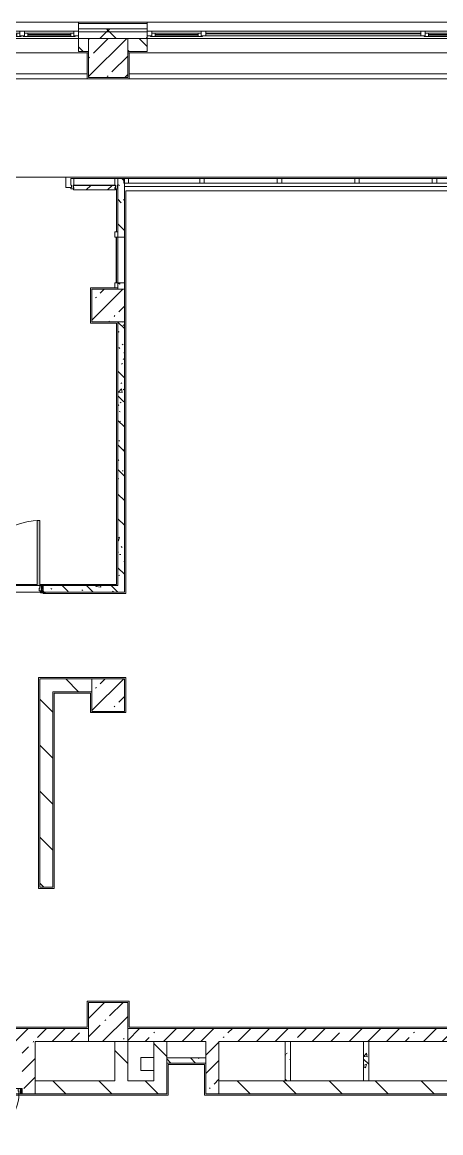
# Model space of a CAD drawing. Header units: millimetres. Extents: x 1311 to 195818, y -8553 to 29000.
# Drawn here: x 127948 to 134376, y 10300 to 27350 of the extents above; entities that cross this region are included whole.
import ezdxf

# ---------------------------------------------------------------- set-up
doc = ezdxf.new("R2010")
doc.units = ezdxf.units.MM
for name, color, linetype, lineweight, true_color in [('A-DOOR-1', 7, 'Continuous', 5, 0xaaaaaa), ('A-DOOR-2', 7, 'Continuous', 5, 0xe2e2e2), ('A-DOOR-FRAM-1', 7, 'Continuous', 5, 0xe2e2e2), ('A-DOOR-FRAM-2', 7, 'Continuous', 5, 0xaaaaaa), ('A-FLOR-1', 7, 'Continuous', 5, 0xaaaaaa), ('I-WALL-6', 7, 'Continuous', 5, 0x787878)]:
    doc.layers.add(name, color=color, linetype=linetype, lineweight=lineweight, true_color=true_color)
for name, color, linetype, lineweight in [('A-GLAZ-2', 7, 'Continuous', 5), ('A-GLAZ-CURT-2', 7, 'Continuous', 5), ('A-GLAZ-CWMG-2', 7, 'Continuous', 5), ('A-WALL', 7, 'Continuous', 9), ('A-WALL-3', 7, 'Continuous', 5), ('I-WALL-4', 7, 'Continuous', 5), ('S-COLS-4', 7, 'Continuous', 5)]:
    doc.layers.add(name, color=color, linetype=linetype, lineweight=lineweight)
pattern_1 = [(45, (68808.4, 0), (-285.1231, 285.1231), []), (45, (69093.5, 0), (-285.1231, 285.1231), [504.031, -100.806, 16.764, -84.042])]
pattern_2 = [(135, (68808.4, 0), (-377.1708, -377.1708), [533.4, -88.9, 17.78, -88.9]), (135, (68808.4, 376.94), (-377.1708, -377.1708), []), (50, (68808.4, 0), (637.6445, -55.7866), [66.675, -733.425]), (355, (68808.4, 0), (-123.3494, 668.699), [53.34, -586.74]), (100.451, (68861.5, -4.65), (514.299, 612.908), [56.665, -623.315]), (46.184, (68808.4, 177.8), (948.776, -147.15), [100.012, -1100.137]), (96.636, (68887.5, 165.5), (830.909, 865.997), [84.998, -934.973]), (351.184, (68808.4, 177.8), (830.918, 865.988), [80.01, -880.11]), (21, (68897.3, 133.35), (530.6506, -357.9283), [66.675, -733.425]), (326, (68897.3, 133.35), (216.308, 644.6585), [53.34, -586.74]), (71.451, (68941.5, 103.5), (746.9596, 286.7243), [56.665, -623.315]), (37.5, (68808.4, 0), (10.8105, 295.9426), [16.764, -562.864, 16.764, -578.866, -588.962]), (37.5, (68808.4, 0), (10.8105, 295.9426), [-1175.258, 16.764, -572.198]), (7.5, (68808.4, 0), (233.8692, 350.6318), [16.764, -322.834, 16.764, -549.529, -224.472]), (7.5, (68808.4, 0), (233.8692, 350.6318), [-905.891, 16.764, -207.708]), (327.5, (68610.14, 0), (474.5678, -20.0513), [16.764, -205.486, 16.764, -676.656, -920.115]), (327.5, (68610.14, 0), (474.5678, -20.0513), [-915.67, 16.764, -903.351]), (317.5, (68521.24, 0), (518.4522, 88.9934), [16.764, -272.161, 16.764, -443.738, -653.415]), (317.5, (68521.24, 0), (518.4522, 88.9934), [-749.427, 16.764, -636.651])]
pattern_3 = [(135, (68808.4, 0), (-353.5534, -353.5534), [])]
pattern_4 = [(45, (68808.4, 0), (-353.5534, 353.5534), []), (135, (68808.4, 0), (-353.5534, -353.5534), [])]

# ---------------------------------------------------------------- blocks, each defined once
blk = doc.blocks.new('Системная панель - Стекло - 70мм-31693610-1_11_1_птичка')
at = {"layer": 'A-GLAZ-CURT-2'}
h = blk.add_hatch(dxfattribs=at)
h.set_pattern_fill('FP_140', color=256, style=0, pattern_type=2)
h.set_pattern_definition([(225, (66547.5, 24415), (1414.214, -1414.214), [1000, -3000]), (225, (67547.5, 24915), (1414.214, -1414.214), [3000, -1000]), (225, (65547.5, 25415), (1414.214, -1414.214), [1000, -3000])])
h.paths.add_polyline_path([(-284, 35), (-543, 35), (-543, -35), (543, -35), (543, 35), (-258, 35)])
for p, q in [((543, 35), (-543, 35)), ((-543, 35), (-543, -35)), ((543, -35), (543, 35)), ((-543, -35), (543, -35))]:
    blk.add_line(p, q, dxfattribs=at)
blk = doc.blocks.new('Системная панель - Стекло - 70мм-31693619-1_11_1_птичка')
at = {"layer": 'A-GLAZ-CURT-2'}
for p, q in [((547.5, 35), (-547.5, 35)), ((-547.5, 35), (-547.5, -35)), ((547.5, -35), (547.5, 35)), ((-547.5, -35), (547.5, -35))]:
    blk.add_line(p, q, dxfattribs=at)
blk = doc.blocks.new('Прямоугольный импост - 50 x 70 мм-23766079-1_11_1_птичка')
at = {"layer": 'A-GLAZ-CWMG-2'}
for p, q in [((-35, 35), (35, 35)), ((-35, -35), (-35, 35)), ((35, 35), (35, -35)), ((35, -35), (-35, -35))]:
    blk.add_line(p, q, dxfattribs=at)
blk = doc.blocks.new('BSC_Колонна _Прямоугольная - 600х600-V105-1_11_1_птичка')
at = {"layer": 'S-COLS-4'}
h = blk.add_hatch(dxfattribs=at)
h.set_pattern_fill('FP_149', color=256, style=0, pattern_type=2)
h.set_pattern_definition([(45, (-60460, -12000), (-285.1231, 285.1231), []), (45, (-60174.88, -12000), (-285.1231, 285.1231), [504.031, -100.806, 16.764, -84.042])])
h.paths.add_polyline_path([(208, -300), (300, -300), (300, 300), (-300, 300), (-300, -300), (5, -300)])
for p, q in [((300, 300), (-300, 300)), ((-300, 300), (-300, -300)), ((300, -300), (300, 300)), ((-300, -300), (300, -300))]:
    blk.add_line(p, q, dxfattribs=at)
blk = doc.blocks.new('Системная панель - Стекло - 70мм-31693620-1_11_1_птичка')
at = {"layer": 'A-GLAZ-CURT-2'}
for p, q in [((560, 35), (-560, 35)), ((-560, 35), (-560, -35)), ((560, -35), (560, 35)), ((-560, -35), (560, -35))]:
    blk.add_line(p, q, dxfattribs=at)
blk = doc.blocks.new('Прямоугольный импост - 50 x 70 мм-V122-1_11_1_птичка')
at = {"layer": 'A-GLAZ-CWMG-2'}
for p, q in [((-35, 35), (35, 35)), ((-35, -35), (-35, 35)), ((35, 35), (35, -35)), ((35, -35), (-35, -35))]:
    blk.add_line(p, q, dxfattribs=at)
blk = doc.blocks.new('Прямоугольный импост - Импост структурный с накладкой - 160мм Темный-32302294-1_11_1_птичка')
at = {"layer": 'A-GLAZ-CWMG-2'}
for p, q in [((-25, 40), (-25, 140)), ((-25, 140), (25, 140)), ((-15, 40), (-25, 40)), ((-25, -17), (-25, 0)), ((-25, 0), (-15, 0)), ((-15, 0), (-15, 40)), ((15, 40), (15, 0)), ((25, 40), (15, 40)), ((15, 0), (25, 0)), ((25, 140), (25, 40)), ((25, 0), (25, -17)), ((25, -17), (-25, -17))]:
    blk.add_line(p, q, dxfattribs=at)
blk = doc.blocks.new('110_Дверь_СКБ_1Ст_Внутренняя1 - Д-11 1100x2100h_кладовые _все__ коридор _между помещениями блока столовой__ моечные _все_-32089444-1_11_1_птичка')
at = {"layer": 'A-DOOR-1'}
h = blk.add_hatch(dxfattribs=at)
h.set_pattern_fill('FP_134', color=256, style=0, pattern_type=2)
h.set_pattern_definition([(135, (1751.41, 114.685), (-14.14214, -14.14214), []), (225, (1751.41, 114.685), (14.14214, -14.14214), [])])
h.paths.add_polyline_path([(562.5, -50), (562.5, 50), (537.5, 50), (537.5, -50)])
at = {"layer": 'A-DOOR-2'}
h = blk.add_hatch(color=256, dxfattribs=at)
h.paths.add_polyline_path([(512.5, -30), (537.5, -30), (537.5, 50), (512.5, 50), (512.5, 10), (502.5, 10), (502.5, -30)])
h.paths.add_polyline_path([(-477.5, -30), (-477.5, 10), (-487.5, 10), (-487.5, 50), (-512.5, 50), (-512.5, -30), (-487.5, -30)])
at = {"layer": 'A-DOOR-FRAM-1'}
for points in [[(512.5, 50), (512.5, 1050), (472.5, 1050), (472.5, 50)], [(-512.5, 50), (-497.5, 50), (-497.5, 58), (-567.5, 58), (-567.5, 50), (-537.5, 50)], [(592.5, 50), (592.5, 58), (522.5, 58), (522.5, 50), (562.5, 50)], [(-567.5, -58), (-497.5, -58), (-497.5, -50), (-567.5, -50)], [(-497.5, -50), (-497.5, -30), (-512.5, -30), (-512.5, -50)], [(522.5, -50), (537.5, -50), (537.5, -30), (522.5, -30)], [(592.5, -58), (592.5, -50), (522.5, -50), (522.5, -58), (562.5, -58)]]:
    blk.add_hatch(color=256, dxfattribs=at).paths.add_polyline_path(points)
at = {"layer": 'A-DOOR-FRAM-2'}
h = blk.add_hatch(dxfattribs=at)
h.set_pattern_fill('FP_135', color=256, style=0, pattern_type=2)
h.set_pattern_definition([(45, (-371.384, 114.685), (-14.1421, 14.1421), []), (135, (-371.384, 114.685), (-14.1421, -14.1421), [])])
h.paths.add_polyline_path([(-537.5, -50), (-512.5, -50), (-512.5, 50), (-537.5, 50)])
at = {"layer": 'A-DOOR-1'}
for p, q in [((512.5, 1050), (472.5, 1050)), ((472.5, 1050), (472.5, 50)), ((512.5, 50), (512.5, 1050)), ((472.5, 50), (512.5, 50))]:
    blk.add_line(p, q, dxfattribs=at)
blk.add_arc((512.5, 50), 1000, 90, 180, dxfattribs=at)
at = {"layer": 'A-DOOR-FRAM-2'}
for p, q in [((-497.5, 58), (-567.5, 58)), ((-567.5, 58), (-567.5, 50)), ((-567.5, 50), (-497.5, 50)), ((-512.5, 50), (-537.5, 50)), ((-537.5, 50), (-537.5, -50)), ((-487.5, 50), (-512.5, 50)), ((-512.5, 50), (-512.5, -30)), ((-512.5, -50), (-512.5, 50)), ((-497.5, 50), (-512.5, 50)), ((-512.5, 50), (-512.5, 49)), ((-512.5, 49), (-497.5, 49)), ((-497.5, 50), (-497.5, 58)), ((-497.5, 49), (-497.5, 50)), ((-487.5, 10), (-487.5, 50)), ((-477.5, 10), (-487.5, 10)), ((-477.5, -30), (-477.5, 10)), ((512.5, 10), (502.5, 10)), ((502.5, 10), (502.5, -30)), ((512.5, 50), (512.5, 10)), ((537.5, 50), (512.5, 50)), ((592.5, 58), (522.5, 58)), ((522.5, 58), (522.5, 50)), ((537.5, 50), (522.5, 50)), ((522.5, 50), (522.5, 49)), ((522.5, 50), (592.5, 50)), ((522.5, 49), (537.5, 49)), ((537.5, -30), (537.5, 50)), ((562.5, 50), (537.5, 50)), ((537.5, 50), (537.5, -50)), ((537.5, 49), (537.5, 50)), ((562.5, -50), (562.5, 50)), ((592.5, 50), (592.5, 58)), ((-497.5, -50), (-567.5, -50)), ((-567.5, -50), (-567.5, -58)), ((-567.5, -58), (-497.5, -58)), ((-537.5, -50), (-512.5, -50)), ((-512.5, -30), (-477.5, -30)), ((-497.5, -30), (-512.5, -30)), ((-512.5, -30), (-512.5, -50)), ((-512.5, -50), (-497.5, -50)), ((-497.5, -50), (-497.5, -30)), ((-497.5, -58), (-497.5, -50)), ((502.5, -30), (537.5, -30)), ((537.5, -30), (522.5, -30)), ((522.5, -30), (522.5, -50)), ((522.5, -50), (537.5, -50)), ((592.5, -50), (522.5, -50)), ((522.5, -50), (522.5, -58)), ((522.5, -58), (592.5, -58)), ((537.5, -50), (537.5, -30)), ((537.5, -50), (562.5, -50)), ((592.5, -58), (592.5, -50))]:
    blk.add_line(p, q, dxfattribs=at)
blk = doc.blocks.new('Системная панель - Стекло - 70мм-V134-1_11_1_птичка')
at = {"layer": 'A-GLAZ-CURT-2'}
for p, q in [((560, 35), (-560, 35)), ((-560, 35), (-560, -35)), ((560, -35), (560, 35)), ((-560, -35), (560, -35))]:
    blk.add_line(p, q, dxfattribs=at)
blk = doc.blocks.new('110_Дверь_СКБ_1Ст - д-18 700x2100h_Технический шкаф ЭОМ и СС-V151-1_11_1_птичка')
at = {"layer": 'A-DOOR-1'}
h = blk.add_hatch(dxfattribs=at)
h.set_pattern_fill('FP_185', color=256, style=0, pattern_type=2)
h.set_pattern_definition([(135, (1951.41, 164.685), (-14.14214, -14.14214), []), (225, (1951.41, 164.685), (14.14214, -14.14214), [])])
h.paths.add_polyline_path([(337, 100), (337, 20), (362, 20), (362, 100)])
at = {"layer": 'A-DOOR-2'}
h = blk.add_hatch(color=256, dxfattribs=at)
h.paths.add_polyline_path([(312, 100), (312, 60), (302, 60), (302, 20), (337, 20), (337, 100), (322, 100)])
h.paths.add_polyline_path([(-298, 100), (-313, 100), (-313, 20), (-278, 20), (-278, 60), (-288, 60), (-288, 100)])
at = {"layer": 'A-DOOR-FRAM-1'}
blk.add_hatch(color=256, dxfattribs=at).paths.add_polyline_path([(272, 700), (272, 100), (312, 100), (312, 700), (281, 700)])
at = {"layer": 'A-DOOR-FRAM-2'}
h = blk.add_hatch(dxfattribs=at)
h.set_pattern_fill('FP_186', color=256, style=0, pattern_type=2)
h.set_pattern_definition([(45, (-171.384, 164.685), (-14.1421, 14.1421), []), (135, (-171.384, 164.685), (-14.1421, -14.1421), [])])
h.paths.add_polyline_path([(-338, 100), (-338, 20), (-313, 20), (-313, 100)])
at = {"layer": 'A-DOOR-1'}
for p, q in [((312, 700), (272, 700)), ((272, 700), (272, 100)), ((312, 100), (312, 700)), ((272, 100), (312, 100))]:
    blk.add_line(p, q, dxfattribs=at)
blk.add_arc((312, 100), 600, 90, 180, dxfattribs=at)
at = {"layer": 'A-DOOR-FRAM-2'}
for p, q in [((-313, 100), (-338, 100)), ((-338, 100), (-338, 20)), ((-338, 20), (-313, 20)), ((-288, 100), (-313, 100)), ((-313, 100), (-313, 20)), ((-313, 20), (-313, 100)), ((-313, 20), (-278, 20)), ((-288, 60), (-288, 100)), ((-288, 100), (272, 100)), ((-278, 60), (-288, 60)), ((-278, 20), (-278, 60)), ((302, 20), (-278, 20)), ((312, 60), (302, 60)), ((302, 60), (302, 20)), ((302, 20), (337, 20)), ((312, 100), (312, 60)), ((337, 100), (312, 100)), ((337, 20), (337, 100)), ((362, 100), (337, 100)), ((337, 100), (337, 20)), ((337, 20), (362, 20)), ((362, 20), (362, 100))]:
    blk.add_line(p, q, dxfattribs=at)
blk = doc.blocks.new('120_Окно_СКБ_2Ст - 120_Окно_СКБ_2Ст 2300х2400 _мал створка справа_-19949978-1_11_1_птичка')
at = {"layer": 'A-GLAZ-2'}
for p, q in [((-1150, -75), (-1150, -5)), ((-1150, -5), (-1080, -5)), ((1150, -5), (-1150, -5)), ((-1080, -75), (-1150, -75)), ((-1150, -75), (-1100, -75)), ((-1080, -75), (-1100, -75)), ((-1100, -75), (-1100, -85)), ((-1100, -85), (270, -85)), ((270, -85), (-1100, -85)), ((-1080, -5), (-1080, -75)), ((250, -35), (-1080, -35)), ((-1080, -35), (-1080, -75)), ((-1030, -85), (-1030, -35)), ((-1030, -55), (200, -55)), ((200, -65), (-1030, -65)), ((200, -85), (200, -35)), ((250, -75), (250, -5)), ((250, -5), (320, -5)), ((250, -75), (250, -35)), ((320, -75), (250, -75)), ((270, -75), (250, -75)), ((270, -75), (300, -75)), ((270, -85), (270, -75)), ((320, -75), (300, -75)), ((300, -75), (300, -85)), ((300, -85), (1100, -85)), ((1100, -85), (300, -85)), ((320, -5), (320, -75)), ((1080, -35), (320, -35)), ((320, -35), (320, -75)), ((370, -85), (370, -35)), ((370, -55), (1030, -55)), ((1030, -65), (370, -65)), ((1030, -85), (1030, -35)), ((1080, -75), (1080, -5)), ((1080, -5), (1150, -5)), ((1080, -75), (1080, -35)), ((1150, -75), (1080, -75)), ((1100, -75), (1080, -75)), ((1100, -75), (1150, -75)), ((1100, -85), (1100, -75)), ((1150, -5), (1150, -75))]:
    blk.add_line(p, q, dxfattribs=at)
blk = doc.blocks.new('120_Окно_СКБ_3Ст - 120_Окно_СКБ_3Ст_5100-21641134-1_11_1_птичка')
at = {"layer": 'A-GLAZ-2'}
for p, q in [((-2550, -75), (-2550, -5)), ((-2550, -5), (-2480, -5)), ((2550, -5), (-2550, -5)), ((-2480, -75), (-2550, -75)), ((-2550, -75), (-2500, -75)), ((-2480, -75), (-2500, -75)), ((-2500, -75), (-2500, -85)), ((-2500, -85), (-1700, -85)), ((-1700, -85), (-2500, -85)), ((-2480, -5), (-2480, -75)), ((-1720, -35), (-2480, -35)), ((-2480, -35), (-2480, -75)), ((-2430, -85), (-2430, -35)), ((-2430, -55), (-1770, -55)), ((-1770, -65), (-2430, -65)), ((-1770, -85), (-1770, -35)), ((-1720, -75), (-1720, -5)), ((-1720, -5), (-1650, -5)), ((-1720, -75), (-1720, -35)), ((-1650, -75), (-1720, -75)), ((-1700, -75), (-1720, -75)), ((-1700, -75), (1700, -75)), ((-1700, -85), (-1700, -75)), ((-1650, -5), (-1650, -75)), ((1650, -35), (-1650, -35)), ((1650, -45), (-1650, -45)), ((1650, -75), (1650, -5)), ((1650, -5), (1720, -5)), ((1720, -75), (1650, -75)), ((1720, -75), (1700, -75)), ((1700, -75), (1700, -85)), ((1700, -85), (2500, -85)), ((2500, -85), (1700, -85)), ((1720, -5), (1720, -75)), ((2480, -35), (1720, -35)), ((1720, -35), (1720, -75)), ((1770, -85), (1770, -35)), ((1770, -55), (2430, -55)), ((2430, -65), (1770, -65)), ((2430, -85), (2430, -35)), ((2480, -75), (2480, -5)), ((2480, -5), (2550, -5)), ((2480, -75), (2480, -35)), ((2550, -75), (2480, -75)), ((2500, -75), (2480, -75)), ((2500, -75), (2550, -75)), ((2500, -85), (2500, -75)), ((2550, -5), (2550, -75))]:
    blk.add_line(p, q, dxfattribs=at)
blk = doc.blocks.new('BSC_Колонна _Прямоугольная - 500х500-V162-1_11_1_птичка')
at = {"layer": 'S-COLS-4'}
h = blk.add_hatch(dxfattribs=at)
h.set_pattern_fill('FP_194', color=256, style=0, pattern_type=2)
h.set_pattern_definition([(45, (-60460, -17020), (-285.1231, 285.1231), []), (45, (-60174.88, -17020), (-285.1231, 285.1231), [504.031, -100.806, 16.764, -84.042])])
h.paths.add_polyline_path([(189, -250), (250, -250), (250, 250), (-250, 250), (-250, -250), (5, -250)])
for p, q in [((250, 250), (-250, 250)), ((-250, 250), (-250, -250)), ((250, -250), (250, 250)), ((-250, -250), (250, -250))]:
    blk.add_line(p, q, dxfattribs=at)
blk = doc.blocks.new('BSC_Колонна _Прямоугольная - 500х500-V163-1_11_1_птичка')
at = {"layer": 'S-COLS-4'}
h = blk.add_hatch(dxfattribs=at)
h.set_pattern_fill('FP_195', color=256, style=0, pattern_type=2)
h.set_pattern_definition([(45, (-60460, -23000), (-285.1231, 285.1231), []), (45, (-60174.88, -23000), (-285.1231, 285.1231), [504.031, -100.806, 16.764, -84.042])])
h.paths.add_polyline_path([(250, -250), (248, 250), (-250, 249), (-250, -250), (237, -250)])
for p, q in [((250, 250), (-250, 250)), ((-250, 250), (-250, -250)), ((250, -250), (250, 250)), ((-250, -250), (250, -250))]:
    blk.add_line(p, q, dxfattribs=at)
blk = doc.blocks.new('Штора противопожарная_Рен - ШТ_700х700-22567375-1_11_1_птичка')
at = {"layer": 'A-DOOR-1'}
for p, q in [((-430, 100), (-350, 100)), ((-430, 50), (-430, 100)), ((-350, 50), (-430, 50)), ((-350, 100), (-350, 50)), ((-350, 78), (350, 78)), ((-350, 73), (-350, 78)), ((350, 73), (-350, 73)), ((350, 100), (430, 100)), ((350, 50), (350, 100)), ((350, 78), (350, 73)), ((430, 50), (350, 50)), ((430, 100), (430, 50))]:
    blk.add_line(p, q, dxfattribs=at)
blk = doc.blocks.new('Системная панель - Стекло - 70мм-32304938-1_11_1_птичка')
at = {"layer": 'A-GLAZ-CURT-2'}
h = blk.add_hatch(dxfattribs=at)
h.set_pattern_fill('FP_210', color=256, style=0, pattern_type=2)
h.set_pattern_definition([(225, (60747.5, 24310), (1414.214, -1414.214), [1000, -3000]), (225, (61747.5, 24810), (1414.214, -1414.214), [3000, -1000]), (225, (59747.5, 25310), (1414.214, -1414.214), [1000, -3000])])
h.paths.add_polyline_path([(322, 35), (-323, 35), (-323, -35), (322, -35), (322, 18)])
for p, q in [((322, 35), (-323, 35)), ((-323, 35), (-323, -35)), ((322, -35), (322, 35)), ((-323, -35), (322, -35))]:
    blk.add_line(p, q, dxfattribs=at)
blk = doc.blocks.new('Прямоугольный импост - Импост структурный с накладкой - 160мм Темный-32304618-1_11_1_птичка')
at = {"layer": 'A-GLAZ-CWMG-2'}
for p, q in [((59935, 24950), (60560, 24950)), ((59935, 24850), (60560, 24850))]:
    blk.add_line(p, q, dxfattribs=at)
blk = doc.blocks.new('Системная панель - Стекло - 70мм-V179-1_11_1_птичка')
at = {"layer": 'A-GLAZ-CURT-2'}
for p, q in [((560, 35), (-560, 35)), ((-560, 35), (-560, -35)), ((560, -35), (560, 35)), ((-560, -35), (560, -35))]:
    blk.add_line(p, q, dxfattribs=at)
blk = doc.blocks.new('Прямоугольный импост - Импост структурный с накладкой - 160мм Темный-32302318-1_11_1_птичка')
at = {"layer": 'A-GLAZ-CWMG-2'}
for p, q in [((0, 140), (-50, 140)), ((-50, 140), (-50, 40)), ((-50, 40), (-40, 40)), ((-40, 0), (-50, 0)), ((-50, 0), (-50, -17)), ((-40, 40), (-40, 0)), ((-10, 0), (-10, 40)), ((-10, 40), (0, 40)), ((0, 0), (-10, 0)), ((0, 40), (0, 140)), ((0, -17), (0, 0)), ((-50, -17), (0, -17))]:
    blk.add_line(p, q, dxfattribs=at)
blk = doc.blocks.new('Зашивка приборов отопления9 - Зашивка приборов отопления-33277916-1_11_1_птичка')
at = {"layer": 'A-WALL-3'}
for p, q in [((51570, 26880), (51570, 26555)), ((54140, 26880), (51570, 26880)), ((54140, 26555), (54140, 26880)), ((51570, 26555), (54140, 26555)), ((54140, 26555), (51570, 26555)), ((51570, 26555), (51570, 26480)), ((51570, 26480), (54140, 26480)), ((54140, 26480), (54140, 26555))]:
    blk.add_line(p, q, dxfattribs=at)
blk = doc.blocks.new('Зашивка приборов отопления10 - Зашивка приборов отопления-33278020-1_11_1_птичка')
at = {"layer": 'A-WALL-3'}
for p, q in [((51570, 26880), (51570, 26555)), ((56926, 26880), (51570, 26880)), ((56926, 26555), (56926, 26880)), ((51570, 26555), (56926, 26555)), ((56930, 26555), (51570, 26555)), ((51570, 26555), (51570, 26480)), ((51570, 26480), (56930, 26480)), ((56930, 26480), (56930, 26555))]:
    blk.add_line(p, q, dxfattribs=at)

msp = doc.modelspace()

# ---------------------------------------------------------------- hatches: boundary and pattern name
at = {"layer": 'A-WALL-3'}
h = msp.add_hatch(dxfattribs=at)
h.set_pattern_fill('FP_120', color=256, style=0, pattern_type=2)
h.set_pattern_definition(pattern_4)
h.paths.add_polyline_path([(152233.5, 27200), (153778.4, 27200), (153778.4, 27250), (149158.4, 27250), (149158.4, 27200), (152033.5, 27200)])
h.paths.add_polyline_path([(139618.4, 27200), (139618.4, 27250), (137018.4, 27250), (137018.4, 27200), (139118.4, 27200)])
h.paths.add_polyline_path([(135568.4, 27200), (135918.4, 27200), (135918.4, 27250), (134968.4, 27250), (134968.4, 27200)])
h.paths.add_polyline_path([(141718.4, 27200), (143058.4, 27200), (143058.4, 27250), (141718.4, 27250), (141718.4, 27210)])
h.paths.add_polyline_path([(146058.4, 27200), (146058.4, 27250), (145158.4, 27250), (145158.4, 27200), (145558.4, 27200)])
h.paths.add_polyline_path([(129568.4, 27200), (129868.4, 27200), (129868.4, 27250), (128813.4, 27250), (128813.4, 27200), (129273.4, 27200)])
h.paths.add_polyline_path([(126513.4, 27200), (126513.4, 27250), (125668.4, 27250), (125668.4, 27200)])
h.paths.add_polyline_path([(122968.4, 27200), (123568.4, 27200), (123568.4, 27250), (122668.4, 27250), (122668.4, 27200)])
h.paths.add_polyline_path([(116968.4, 27200), (117568.4, 27200), (117568.4, 27250), (116468.4, 27250), (116468.4, 27200)])
h.paths.add_polyline_path([(120568.4, 27200), (120568.4, 27250), (119668.4, 27250), (119668.4, 27200)])
h.paths.add_polyline_path([(112564.1, 27200), (113368.4, 27200), (113368.4, 27250), (110968.4, 27250), (110968.4, 27200), (111588.4, 27200)])
h = msp.add_hatch(dxfattribs=at)
h.set_pattern_fill('FP_120', color=256, style=0, pattern_type=2)
h.set_pattern_definition(pattern_4)
h.paths.add_polyline_path([(111568.4, 27100), (113368.4, 27100), (113368.4, 27200), (110968.4, 27200), (110968.4, 27100)])
h.paths.add_polyline_path([(116668.4, 27100), (117568.4, 27100), (117568.4, 27200), (116468.4, 27200), (116468.4, 27100)])
h.paths.add_polyline_path([(152908.4, 27100), (153778.4, 27100), (153773.8, 27200), (149158.4, 27198.1), (149158.4, 27100), (152233.5, 27100)])
h.paths.add_polyline_path([(119668.4, 27100), (120568.4, 27100), (120568.4, 27200), (119668.4, 27200), (119668.4, 27140)])
h.paths.add_polyline_path([(122668.4, 27100), (123568.4, 27100), (123568.4, 27200), (122668.4, 27200), (122668.4, 27140)])
h.paths.add_polyline_path([(137018.4, 27100), (139618.4, 27100), (139618.4, 27200), (137018.4, 27200), (137018.4, 27110), (137050.4, 27110), (137050.4, 27102), (137018.4, 27102)])
h.paths.add_polyline_path([(129868.4, 27100), (129868.4, 27200), (128813.4, 27200), (128813.4, 27100), (129568.4, 27100)])
h.paths.add_polyline_path([(135886.4, 27100), (135886.4, 27102), (135886.4, 27110), (135918.4, 27110), (135918.4, 27200), (134968.4, 27200), (134968.4, 27100), (135868.4, 27100)])
h.paths.add_polyline_path([(126513.4, 27100), (126513.4, 27200), (125668.4, 27200), (125668.4, 27100), (126158.4, 27100)])
h.paths.add_polyline_path([(145558.4, 27100), (146058.4, 27100), (146058.4, 27200), (145158.4, 27200), (145158.4, 27100)])
h.paths.add_polyline_path([(142348.4, 27100), (143058.4, 27100), (143058.4, 27200), (141718.4, 27200), (141718.4, 27100)])
h = msp.add_hatch(dxfattribs=at)
h.set_pattern_fill('FP_102', color=256, style=0, pattern_type=2)
h.set_pattern_definition([(135, (68808.4, 0), (-176.7767, -176.7767), [])])
h.paths.add_polyline_path([(125668.4, 26900), (126513.4, 26900), (126513.4, 27100), (125668.4, 27100), (125668.4, 27091.3)])
h.paths.add_polyline_path([(111568.4, 26900), (113368.4, 26900), (113368.4, 27100), (111568.4, 27100), (111568.4, 27061.4)])
h.paths.add_polyline_path([(119990.4, 26900), (120568.4, 26900), (120568.4, 27100), (119668.4, 27100), (119668.4, 26900), (119968.4, 26900)])
h.paths.add_polyline_path([(149458.4, 26900), (149458.4, 27100), (149158.4, 27100), (149158.4, 26900)])
h.paths.add_polyline_path([(122668.4, 26900), (122968.4, 26900), (122968.4, 27100), (122668.4, 27100), (122668.4, 26969.4)])
h.paths.add_polyline_path([(129868.4, 26900), (129868.4, 27100), (129568.4, 27100), (129568.4, 26900)])
h.paths.add_polyline_path([(145558.4, 26900), (145558.4, 27100), (145158.4, 27100), (145158.4, 26900), (145236.6, 26900)])
h.paths.add_polyline_path([(128813.4, 26900), (128968.4, 26900), (128968.4, 27100), (128813.4, 27100), (128813.4, 26936.5)])
h.paths.add_polyline_path([(135868.4, 26900), (135868.4, 27100), (135568.4, 27100), (135568.4, 26900)])
h.paths.add_polyline_path([(137014.4, 26900), (139118.4, 26900), (139118.4, 27100), (137014.4, 27100), (137014.4, 27091.3)])
h.paths.add_polyline_path([(143058.4, 26900), (143058.4, 27100), (142848.4, 27100), (142848.4, 26900)])
h.paths.add_polyline_path([(142348.4, 26900), (142348.4, 27100), (141718.4, 27100), (141718.4, 26900)])
h.paths.add_polyline_path([(116468.4, 26900), (116968.4, 26900), (116968.4, 27100), (116468.4, 27100), (116468.4, 27079.6)])
at = {"layer": 'I-WALL-4'}
h = msp.add_hatch(dxfattribs=at)
h.set_pattern_fill('FP_119', color=256, style=0, pattern_type=2)
h.set_pattern_definition(pattern_3)
h.paths.add_polyline_path([(128218.4, 17070), (129018.4, 17070), (129018.4, 17270), (128218.4, 17265)])
h = msp.add_hatch(dxfattribs=at)
h.set_pattern_fill('FP_119', color=256, style=0, pattern_type=2)
h.set_pattern_definition(pattern_3)
h.paths.add_polyline_path([(128418.4, 14070), (128418.4, 17070), (128218.4, 17070), (128218.4, 14070)])
h = msp.add_hatch(dxfattribs=at)
h.set_pattern_fill('FP_101', color=256, style=0, pattern_type=2)
h.set_pattern_definition(pattern_1)
h.paths.add_polyline_path([(127948.4, 11700), (128968.4, 11700), (128968.4, 11900), (123568.4, 11900), (123570, 11700), (127416.8, 11700)])
h.paths.add_polyline_path([(120718.4, 11700), (122968.4, 11700), (122968.4, 11900), (120518.4, 11900), (120518.4, 11700)])
h = msp.add_hatch(dxfattribs=at)
h.set_pattern_fill('FP_101', color=256, style=0, pattern_type=2)
h.set_pattern_definition(pattern_1)
h.paths.add_polyline_path([(130168.4, 11700), (134968.4, 11700), (134968.4, 11900), (129568.4, 11900), (129568.4, 11700), (130062, 11700)])
h = msp.add_hatch(dxfattribs=at)
h.set_pattern_fill('FP_101', color=256, style=0, pattern_type=2)
h.set_pattern_definition(pattern_1)
h.paths.add_polyline_path([(127948.4, 10900), (128148.4, 10900), (128148.4, 11700), (127948.4, 11700), (127948.4, 10980)])
h = msp.add_hatch(dxfattribs=at)
h.set_pattern_fill('FP_119', color=256, style=0, pattern_type=2)
h.set_pattern_definition(pattern_3)
h.paths.add_polyline_path([(129568.4, 11100), (129568.4, 11700), (129368.4, 11700), (129368.4, 11100)])
h = msp.add_hatch(dxfattribs=at)
h.set_pattern_fill('FP_119', color=256, style=0, pattern_type=2)
h.set_pattern_definition(pattern_3)
h.paths.add_polyline_path([(130168.4, 11100), (130168.4, 11700), (129968.4, 11700), (129968.4, 11100), (130112, 11100)])
h = msp.add_hatch(dxfattribs=at)
h.set_pattern_fill('FP_101', color=256, style=0, pattern_type=2)
h.set_pattern_definition(pattern_1)
h.paths.add_polyline_path([(130968.4, 10900), (130968.4, 11700), (130768.4, 11700), (130768.4, 10900)])
h = msp.add_hatch(dxfattribs=at)
h.set_pattern_fill('FP_119', color=256, style=0, pattern_type=2)
h.set_pattern_definition(pattern_3)
h.paths.add_polyline_path([(130168.4, 10900), (130168.4, 11100), (128148.4, 11100), (128148.4, 10900), (130114.6, 10900)])
h = msp.add_hatch(dxfattribs=at)
h.set_pattern_fill('FP_119', color=256, style=0, pattern_type=2)
h.set_pattern_definition(pattern_3)
h.paths.add_polyline_path([(141768.2, 10900), (142348.4, 10900), (142348.4, 11100), (141738.2, 11100), (141738.2, 10900)])
h.paths.add_polyline_path([(135568.4, 10900), (137477.2, 10900), (137477.2, 11100), (135568.4, 11100), (135568.4, 10994)])
h.paths.add_polyline_path([(135368.4, 10900), (135368.4, 11100), (130968.4, 11100), (130968.4, 10900), (132986.5, 10900)])
h.paths.add_polyline_path([(138427.2, 10900), (140788.2, 10900), (140788.2, 11100), (138427.2, 11100), (138427.2, 10994)])
at = {"layer": 'I-WALL-6'}
h = msp.add_hatch(dxfattribs=at)
h.set_pattern_fill('FP_131', color=256, style=0, pattern_type=2)
h.set_pattern_definition(pattern_2)
h.paths.add_polyline_path([(129518.4, 18600), (129518.4, 22750), (129418.4, 22750), (129418.4, 18600), (129505.9, 18600)])
h.paths.add_polyline_path([(129418.4, 23250), (129518.4, 23250), (129518.4, 23350), (129418.4, 23350), (129418.4, 23270)])
h.paths.add_polyline_path([(129418.4, 24050), (129518.4, 24050), (129518.4, 24950), (129418.4, 24950), (129418.4, 24130)])
h = msp.add_hatch(dxfattribs=at)
h.set_pattern_fill('FP_131', color=256, style=0, pattern_type=2)
h.set_pattern_definition(pattern_2)
h.paths.add_polyline_path([(129398.4, 18600), (129418.4, 18600), (129418.4, 18700), (128268.4, 18700), (128268.4, 18600), (129273.4, 18600)])
h.paths.add_polyline_path([(126958.4, 18600), (127168.4, 18600), (127168.4, 18700), (126938.4, 18700), (126938.4, 18600)])
h = msp.add_hatch(dxfattribs=at)
h.set_pattern_fill('FP_131', color=256, style=0, pattern_type=2)
h.set_pattern_definition(pattern_2)
h.paths.add_polyline_path([(131988.4, 11100), (132068.4, 11100), (132068.4, 11700), (131988.4, 11700), (131988.4, 11457)])
h = msp.add_hatch(dxfattribs=at)
h.set_pattern_fill('FP_131', color=256, style=0, pattern_type=2)
h.set_pattern_definition(pattern_2)
h.paths.add_polyline_path([(133188.4, 11100), (133268.4, 11100), (133268.4, 11700), (133188.4, 11700), (133188.4, 11457)])
h = msp.add_hatch(dxfattribs=at)
h.set_pattern_fill('FP_131', color=256, style=0, pattern_type=2)
h.set_pattern_definition(pattern_2)
h.paths.add_polyline_path([(130768.4, 11370), (130768.4, 11450), (130168.4, 11450), (130168.4, 11370), (130748.4, 11370)])
at = {"layer": 'S-COLS-4'}
h = msp.add_hatch(dxfattribs=at)
h.set_pattern_fill('FP_101', color=256, style=0, pattern_type=2)
h.set_pattern_definition(pattern_1)
h.paths.add_polyline_path([(129568.4, 26500), (129568.4, 27100), (128968.4, 27100), (128968.4, 26500), (129273.4, 26500)])

# ---------------------------------------------------------------- linework, layer by layer
at = {"layer": 'A-FLOR-1'}
for p, q in [((129588.4, 26480), (128948.4, 26480)), ((126758.4, 24970), (135588.4, 24970)), ((128618.4, 24810), (128618.4, 24970)), ((128693.4, 24810), (128618.4, 24810)), ((129398.4, 24130), (129398.4, 24791.7)), ((135448.4, 24760), (129538.4, 24760)), ((129538.4, 24760), (129538.4, 18580)), ((129398.4, 23350), (129398.4, 24050)), ((128998.4, 22730), (128998.4, 23270)), ((128998.4, 23270), (129368.4, 23270)), ((129398.4, 22730), (128998.4, 22730)), ((129398.4, 18720), (129398.4, 22730)), ((128178.4, 18720), (126958.4, 18720)), ((129398.4, 18720), (128218.4, 18720)), ((128268.4, 18708), (128268.4, 18720)), ((128268.4, 18580), (128268.4, 18592)), ((129538.4, 18580), (128268.4, 18580)), ((128198.4, 14050), (128198.4, 17290)), ((128198.4, 17290), (129538.4, 17290)), ((129538.4, 17290), (129538.4, 16750)), ((128998.4, 17050), (128438.4, 17050)), ((128438.4, 17050), (128438.4, 14050)), ((128998.4, 16750), (128998.4, 17050)), ((129538.4, 16750), (128998.4, 16750)), ((128438.4, 14050), (128198.4, 14050)), ((128948.4, 11920), (128948.4, 12320)), ((128948.4, 12320), (129588.4, 12320)), ((129588.4, 12320), (129588.4, 11920)), ((126378.4, 11920), (128948.4, 11920)), ((129588.4, 11920), (134948.4, 11920)), ((129768.4, 11457), (129968.4, 11457)), ((129768.4, 11257), (129768.4, 11457)), ((129968.4, 11257), (129768.4, 11257)), ((130748.4, 11350), (130188.4, 11350)), ((130188.4, 11350), (130188.4, 10880)), ((130748.4, 10880), (130748.4, 11350)), ((130188.4, 10880), (127338.4, 10880)), ((137468.3, 10880), (130748.4, 10880))]:
    msp.add_line(p, q, dxfattribs=at)
at = {"layer": 'A-WALL'}
for p, q in [((129868.4, 27330), (128813.4, 27330)), ((129868.4, 27250), (128813.4, 27250)), ((129868.4, 27200), (128813.4, 27200)), ((128968.4, 27100), (128813.4, 27100)), ((128813.4, 27100), (128968.4, 27100)), ((129868.4, 27100), (129568.4, 27100)), ((129568.4, 27100), (129868.4, 27100)), ((130168.4, 11700), (129968.4, 11700)), ((132068.4, 11700), (131988.4, 11700)), ((133268.4, 11700), (133188.4, 11700)), ((130168.4, 11450), (130168.4, 11370)), ((130768.4, 11370), (130768.4, 11450)), ((128148.4, 11100), (128148.4, 10900)), ((131988.4, 11100), (132068.4, 11100)), ((133188.4, 11100), (133268.4, 11100))]:
    msp.add_line(p, q, dxfattribs=at)
at = {"layer": 'A-WALL-3'}
for p, q in [((120568.4, 27350), (135918.4, 27350)), ((128813.4, 27350), (128813.4, 27100)), ((129868.4, 27100), (129868.4, 27350)), ((128813.4, 27100), (126513.4, 27100)), ((128813.4, 27100), (128813.4, 26900)), ((128968.4, 26900), (128968.4, 27100)), ((128968.4, 27100), (129568.4, 27100)), ((129568.4, 27100), (129568.4, 26900)), ((129868.4, 26900), (129868.4, 27100)), ((134968.4, 27100), (129868.4, 27100)), ((128813.4, 26900), (128968.4, 26900)), ((129568.4, 26900), (129868.4, 26900))]:
    msp.add_line(p, q, dxfattribs=at)
at = {"layer": 'I-WALL-4'}
for p, q in [((126513.4, 27100), (128813.4, 27100)), ((129868.4, 27100), (134968.4, 27100)), ((128968.4, 26880), (126358.4, 26880)), ((134968.4, 26880), (129568.4, 26880)), ((129418.4, 24950), (129418.4, 24130)), ((129518.4, 24950), (129418.4, 24950)), ((129518.4, 23250), (129518.4, 24950)), ((135468.4, 24830), (129518.4, 24830)), ((129418.4, 24050), (129518.4, 24050)), ((129418.4, 23350), (129418.4, 24050)), ((129518.4, 23350), (129418.4, 23350)), ((129418.4, 23270), (129418.4, 23250)), ((129418.4, 22750), (129418.4, 18700)), ((129518.4, 18600), (129518.4, 22750)), ((128228.4, 18600), (127208.4, 18600)), ((127218.4, 18700), (128178.4, 18700)), ((129418.4, 18700), (128298.4, 18700)), ((128298.4, 18600), (129518.4, 18600)), ((129018.4, 17270), (128218.4, 17270)), ((128218.4, 17270), (128218.4, 14070)), ((128418.4, 17070), (129018.4, 17070)), ((128418.4, 14070), (128418.4, 17070)), ((128218.4, 14070), (128418.4, 14070)), ((128968.4, 11900), (126358.4, 11900)), ((134968.4, 11900), (129568.4, 11900)), ((128148.4, 11700), (128968.4, 11700)), ((128148.4, 11100), (128148.4, 11700)), ((129368.4, 11700), (129368.4, 11100)), ((129568.4, 11100), (129568.4, 11700)), ((129568.4, 11700), (129968.4, 11700)), ((129968.4, 11700), (129968.4, 11100)), ((130168.4, 11450), (130168.4, 11700)), ((130168.4, 11700), (130768.4, 11700)), ((130768.4, 11700), (130768.4, 11450)), ((130968.4, 11700), (131988.4, 11700)), ((130968.4, 10900), (130968.4, 11700)), ((131988.4, 11700), (131988.4, 11100)), ((132068.4, 11100), (132068.4, 11700)), ((132068.4, 11700), (133188.4, 11700)), ((133188.4, 11700), (133188.4, 11100)), ((133268.4, 11100), (133268.4, 11700)), ((133268.4, 11700), (134968.4, 11700)), ((130768.4, 11450), (130168.4, 11450)), ((130168.4, 10900), (130168.4, 11370)), ((130168.4, 11370), (130768.4, 11370)), ((130768.4, 11370), (130768.4, 10900)), ((129368.4, 11100), (128148.4, 11100)), ((129968.4, 11100), (129568.4, 11100)), ((131988.4, 11100), (130968.4, 11100)), ((133188.4, 11100), (132068.4, 11100)), ((135368.4, 11100), (133268.4, 11100)), ((127948.4, 10900), (130168.4, 10900)), ((130768.4, 10900), (137447.2, 10900))]:
    msp.add_line(p, q, dxfattribs=at)
at = {"layer": 'S-COLS-4'}
for p, q in [((129568.4, 27100), (128968.4, 27100)), ((128968.4, 27100), (128968.4, 26900)), ((129568.4, 26900), (129568.4, 27100)), ((128968.4, 26900), (128968.4, 26500)), ((129568.4, 26500), (129568.4, 26900)), ((128968.4, 26500), (129568.4, 26500))]:
    msp.add_line(p, q, dxfattribs=at)

# ---------------------------------------------------------------- block references
at = {"layer": 'A-DOOR-1'}
for name, p, rotation in [('Штора противопожарная_Рен - ШТ_700х700-22567375-1_11_1_птичка', (129468.4, 23700), 89.99999999999991), ('110_Дверь_СКБ_1Ст - д-18 700x2100h_Технический шкаф ЭОМ и СС-V151-1_11_1_птичка', (127610.9, 11000), 180)]:
    msp.add_blockref(name, p, dxfattribs=dict(at, rotation=rotation))
msp.add_blockref('110_Дверь_СКБ_1Ст_Внутренняя1 - Д-11 1100x2100h_кладовые _все__ коридор _между помещениями блока столовой__ моечные _все_-32089444-1_11_1_птичка', (127705.9, 18650), dxfattribs=at)
at = {"layer": 'A-GLAZ-2'}
for name, p in [('120_Окно_СКБ_2Ст - 120_Окно_СКБ_2Ст 2300х2400 _мал створка справа_-19949978-1_11_1_птичка', (127663.4, 27215)), ('120_Окно_СКБ_3Ст - 120_Окно_СКБ_3Ст_5100-21641134-1_11_1_птичка', (132418.4, 27215))]:
    msp.add_blockref(name, p, dxfattribs=at)
at = {"layer": 'A-GLAZ-CURT-2', "rotation": 180}
for name, p in [('Системная панель - Стекло - 70мм-31693619-1_11_1_птичка', (130125.9, 24915)), ('Системная панель - Стекло - 70мм-V179-1_11_1_птичка', (131303.4, 24915)), ('Системная панель - Стекло - 70мм-31693620-1_11_1_птичка', (132493.4, 24915)), ('Системная панель - Стекло - 70мм-V134-1_11_1_птичка', (133683.4, 24915)), ('Системная панель - Стекло - 70мм-31693610-1_11_1_птичка', (134855.9, 24915)), ('Системная панель - Стекло - 70мм-32304938-1_11_1_птичка', (129055.9, 24810))]:
    msp.add_blockref(name, p, dxfattribs=at)
at = {"layer": 'A-GLAZ-CWMG-2', "extrusion": (0, 0, -1)}
for name, p in [('Прямоугольный импост - Импост структурный с накладкой - 160мм Темный-32302294-1_11_1_птичка', (-128718.4, 24810)), ('Прямоугольный импост - 50 x 70 мм-V122-1_11_1_птичка', (-129543.4, 24915)), ('Прямоугольный импост - 50 x 70 мм-23766079-1_11_1_птичка', (-130708.4, 24915)), ('Прямоугольный импост - 50 x 70 мм-23766079-1_11_1_птичка', (-131898.4, 24915)), ('Прямоугольный импост - 50 x 70 мм-23766079-1_11_1_птичка', (-133088.4, 24915)), ('Прямоугольный импост - 50 x 70 мм-23766079-1_11_1_птичка', (-134278.4, 24915))]:
    msp.add_blockref(name, p, dxfattribs=at)
at = {"layer": 'A-GLAZ-CWMG-2'}
for name, p in [('Прямоугольный импост - Импост структурный с накладкой - 160мм Темный-32304618-1_11_1_птичка', (68808.4, 0)), ('Прямоугольный импост - Импост структурный с накладкой - 160мм Темный-32302318-1_11_1_птичка', (129418.4, 24810))]:
    msp.add_blockref(name, p, dxfattribs=at)
at = {"layer": 'A-WALL-3'}
for name, p in [('Зашивка приборов отопления9 - Зашивка приборов отопления-33277916-1_11_1_птичка', (74808.4, 0)), ('Зашивка приборов отопления10 - Зашивка приборов отопления-33278020-1_11_1_птичка', (78018.4, 0))]:
    msp.add_blockref(name, p, dxfattribs=at)
at = {"layer": 'S-COLS-4'}
for name, p in [('BSC_Колонна _Прямоугольная - 500х500-V163-1_11_1_птичка', (129268.4, 23000)), ('BSC_Колонна _Прямоугольная - 500х500-V162-1_11_1_птичка', (129268.4, 17020)), ('BSC_Колонна _Прямоугольная - 600х600-V105-1_11_1_птичка', (129268.4, 12000))]:
    msp.add_blockref(name, p, dxfattribs=at)

doc.saveas('drawing.dxf')
